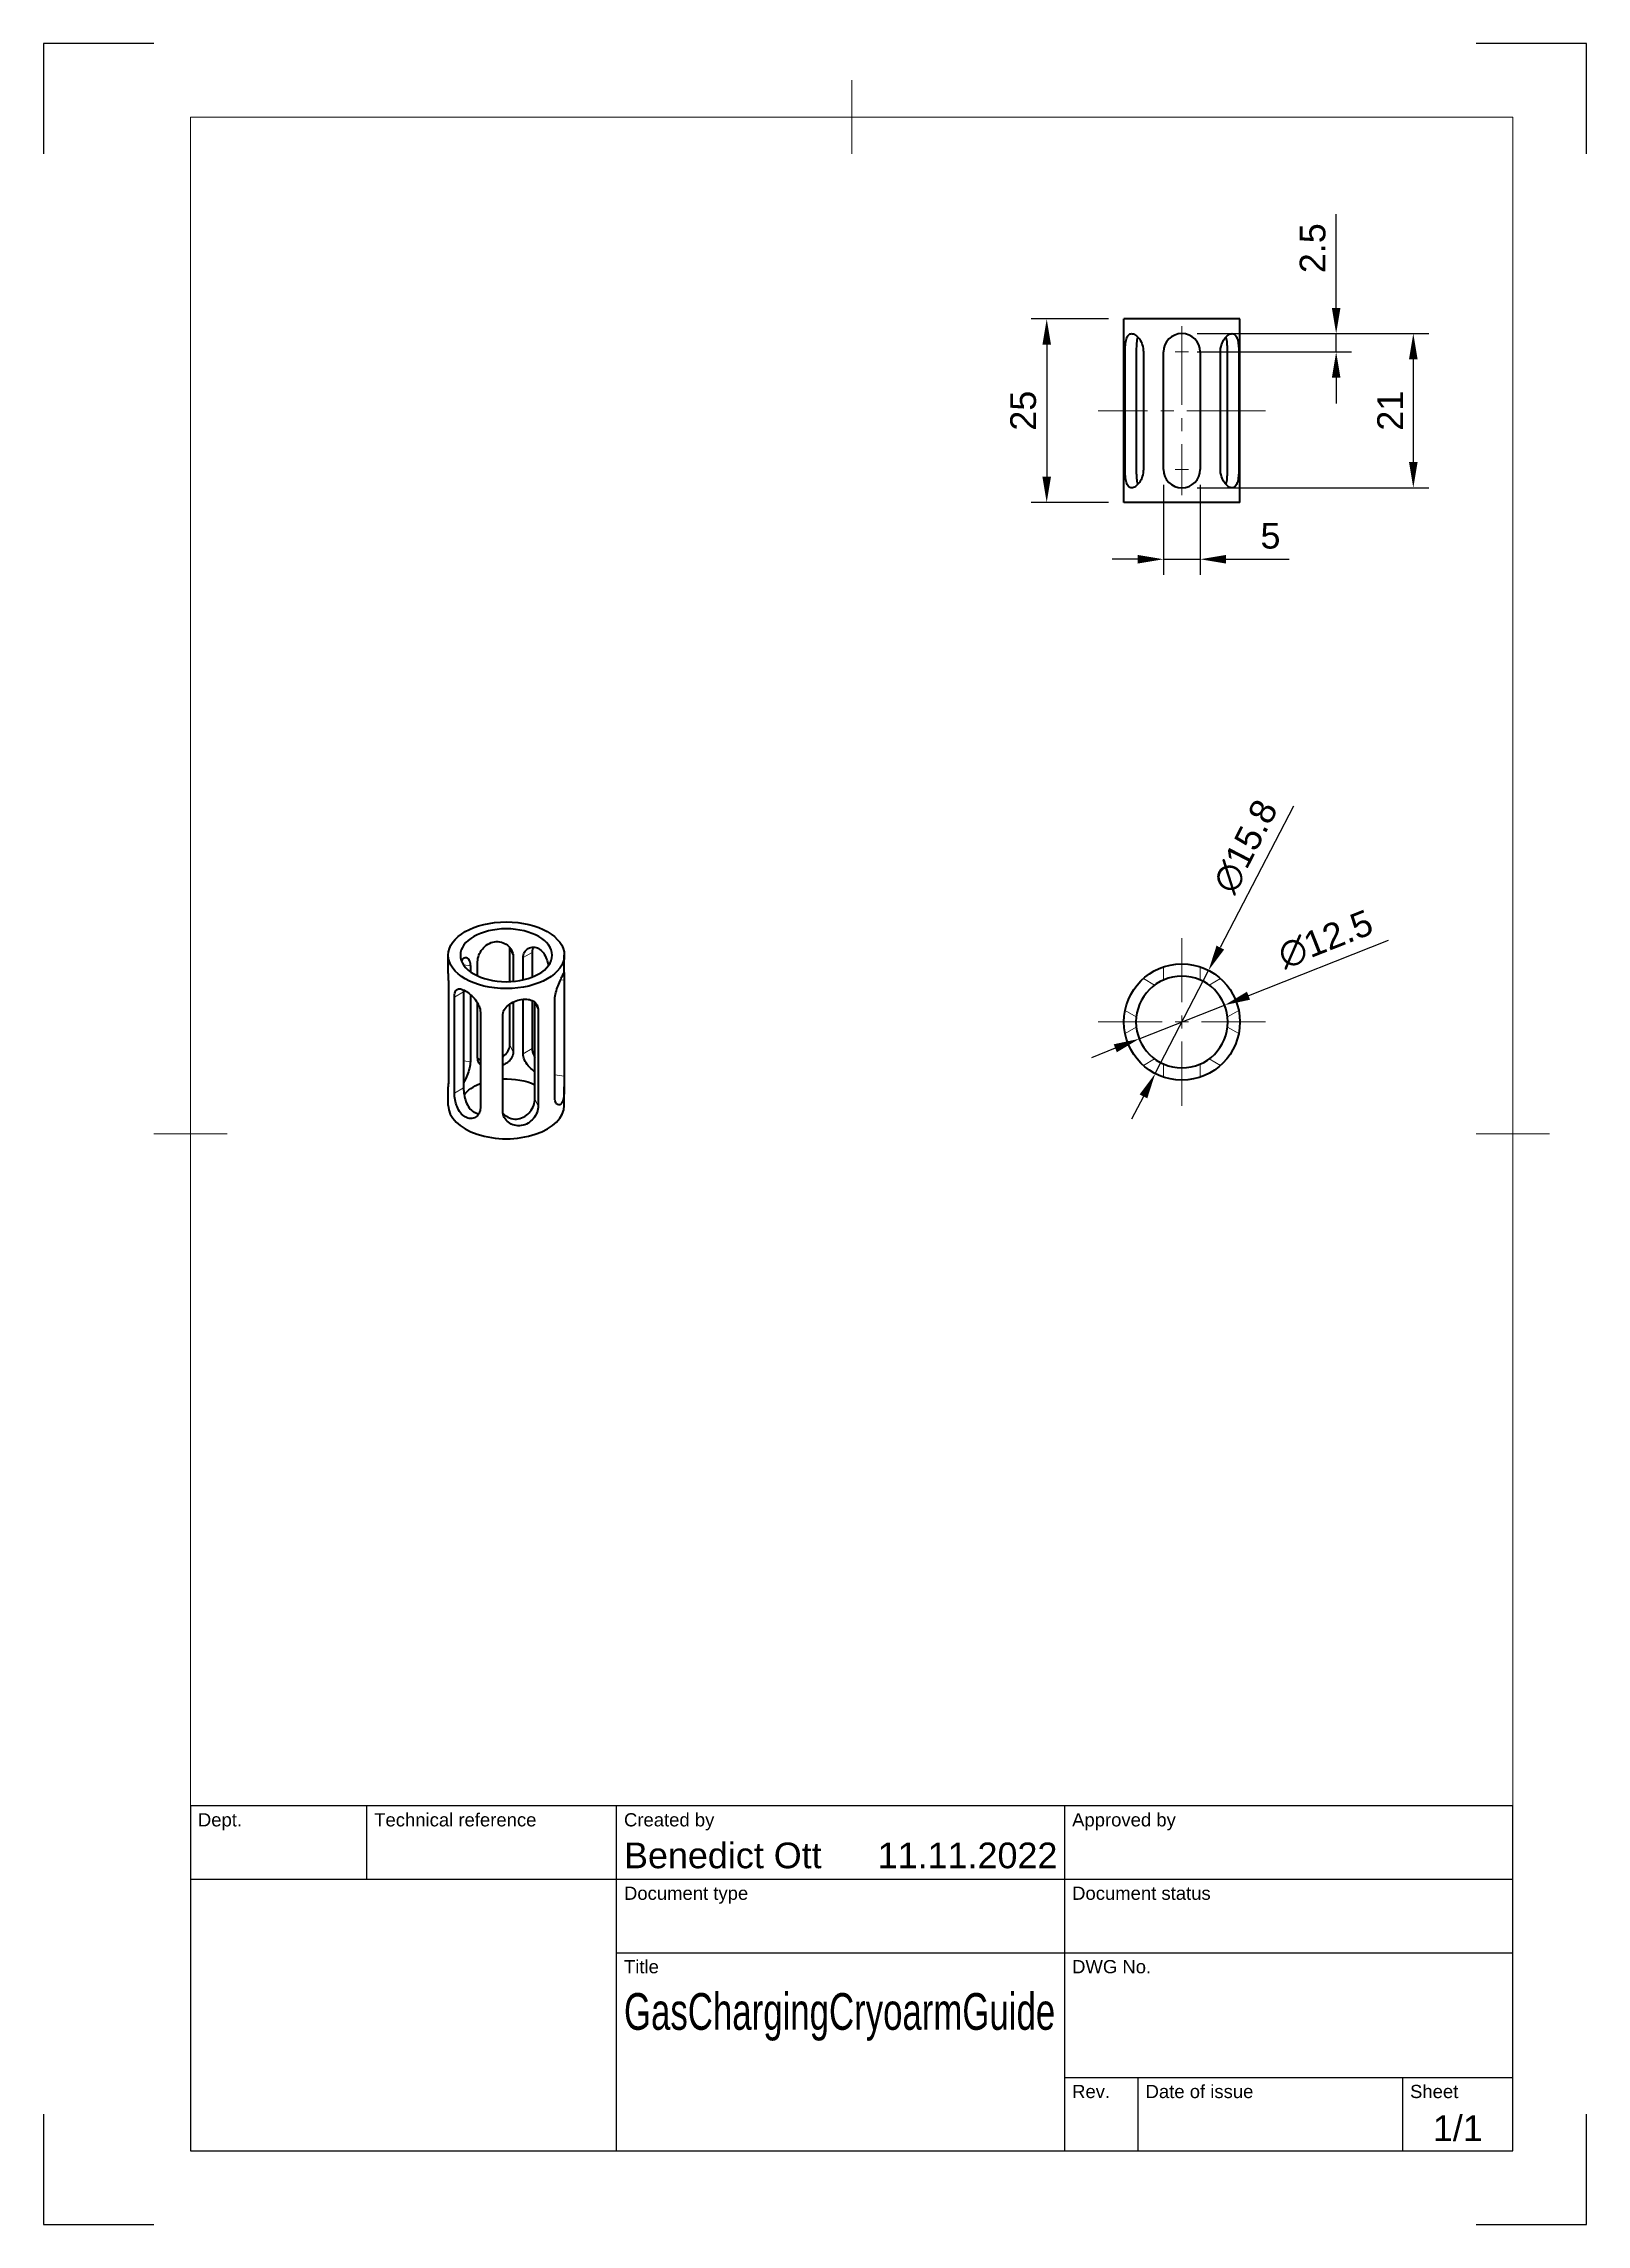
# Model space of a CAD drawing. Header units: millimetres. Extents: x 0 to 210, y 0 to 297.
import ezdxf
from ezdxf.enums import TextEntityAlignment as Align

# ---------------------------------------------------------------- set-up
doc = ezdxf.new("R2010")
doc.units = ezdxf.units.MM
doc.header["$LTSCALE"] = 0.75
doc.linetypes.add('CENTER2', pattern=[28.575, 19.05, -3.175, 3.175, -3.175])
doc.linetypes.add('HIDDEN2', pattern=[4.7625, 3.175, -1.5875])
for name, color, linetype, lineweight in [('BORDER', 7, 'Continuous', 18), ('FD_Dimensions', 7, 'Continuous', 18), ('Hidden', 7, 'HIDDEN2', 18), ('Smart Centers', 7, 'CENTER2', 18), ('TITLEBLOCK', 7, 'Continuous', 25), ('Visible', 7, 'Continuous', 35), ('Visible Narrow', 7, 'Continuous', 18)]:
    doc.layers.add(name, color=color, linetype=linetype, lineweight=lineweight)
doc.styles.add('FusionTitle', font='arial.ttf')
doc.styles.get("Standard").update_dxf_attribs({"font": 'arial.ttf'})
doc.dimstyles.new('Dim-ISO-25', dxfattribs={"dimtxt": 3.5, "dimasz": 3.5, "dimexe": 2.1, "dimexo": 2.1, "dimgap": 1.4, "dimtad": 1, "dimzin": 12, "dimdsep": 46, "dimtxsty": 'Standard', "dimcen": 0, "dimazin": 3, "dimtp": 0.1, "dimtm": 0.1, "dimtfac": 0.714286, "dimtmove": 0, "dimatfit": 3, "dimfxl": 1, "dimtzin": 12, "dimarcsym": 0})

# ---------------------------------------------------------------- blocks, each defined once
blk = doc.blocks.new('ISO_A4(P)_SHEET')
at = {"layer": 'BORDER'}
for p, q in [((110, 292), (110, 282)), ((200, 287), (20, 287)), ((20, 287), (20, 10)), ((200, 287), (200, 10)), ((15, 148.5), (25, 148.5)), ((205, 148.5), (195, 148.5)), ((20, 10), (200, 10))]:
    blk.add_line(p, q, dxfattribs=at)
at = {"layer": 'Defpoints'}
for p, q in [((15, 297), (0, 297)), ((0, 297), (0, 282)), ((210, 297), (195, 297)), ((210, 282), (210, 297)), ((0, 15), (0, 0)), ((210, 0), (210, 15)), ((0, 0), (15, 0)), ((195, 0), (210, 0))]:
    blk.add_line(p, q, dxfattribs=at)
blk = doc.blocks.new('ISO_TITLEBLOCK')
at = {"layer": 'TITLEBLOCK'}
for p, q in [((0, 47), (-180, 47)), ((-180, 47), (-180, 0)), ((-156, 37), (-156, 47)), ((-122, 0), (-122, 47)), ((-61, 0), (-61, 47)), ((0, 0), (0, 47)), ((-180, 37), (0, 37)), ((-122, 27), (0, 27)), ((-61, 10), (0, 10)), ((-51, 0), (-51, 10)), ((-15, 0), (-15, 10)), ((-180, 0), (0, 0))]:
    blk.add_line(p, q, dxfattribs=at)
at = {"layer": 'TITLEBLOCK', "style": 'FusionTitle'}
for s, p in [('Dept.', (-179, 46)), ('Technical reference', (-155, 46)), ('Created by', (-121, 46)), ('Approved by', (-60, 46)), ('Document type', (-121, 36)), ('Document status', (-60, 36)), ('Title', (-121, 26)), ('DWG No.', (-60, 26)), ('Rev.', (-60, 9)), ('Date of issue', (-50, 9)), ('Sheet', (-14, 9))]:
    blk.add_text(s, height=1.8, dxfattribs=at).set_placement(p, align=Align.TOP_LEFT)
for tag, height, p in [('DEPT', 3.5, (-179, 42)), ('TECHNICAL_REFERENCE', 3.5, (-155, 42)), ('CREATED_BY', 3.5, (-121, 42)), ('APPROVED_BY', 3.5, (-60, 42)), ('DOCUMENT_TYPE', 3.5, (-121, 32)), ('DOCUMENT_STATUS', 3.5, (-60, 32)), ('TITLE_1', 5, (-121, 21.5)), ('TITLE_2', 5, (-121, 14)), ('TITLE_3', 5, (-121, 6.5)), ('DATE_OF_ISSUE', 3.5, (-50, 5))]:
    blk.add_attdef(tag, text='', height=height, dxfattribs=at).set_placement(p, align=Align.TOP_LEFT)
for tag, p in [('CREATED_DATE', (-62, 42)), ('APPROVED_DATE', (-0.99, 42))]:
    blk.add_attdef(tag, text='', height=3.5, dxfattribs=at).set_placement(p, align=Align.TOP_RIGHT)
for tag, height, p in [('DRAWING_NUMBER', 5, (-30.5, 19.75)), ('REV', 3.5, (-56, 4.85)), ('SHEET', 3.5, (-7.5, 4.85))]:
    blk.add_attdef(tag, text='', height=height, dxfattribs=at).set_placement(p, align=Align.TOP_CENTER)
blk = doc.blocks.new('*U6')
at = {"layer": 'Smart Centers', "color": 0, "ltscale": 0.75, "transparency": 16777216}
blk.add_line((0, 11.5), (0, -11.5), dxfattribs=at)
blk = doc.blocks.new('*U7')
at = {"layer": 'Smart Centers', "color": 0, "ltscale": 0.75, "transparency": 16777216}
blk.add_line((11.4, 0), (-11.4, 0), dxfattribs=at)
blk = doc.blocks.new('*D17')
at = {"layer": 'Defpoints', "color": 0, "transparency": 16777216}
for p in [(154.942229, 257.506699), (154.942229, 236.506699), (186.442229, 236.506699)]:
    blk.add_point(p, dxfattribs=at)
at = {"layer": 'FD_Dimensions', "color": 0, "lineweight": -2, "transparency": 16777216}
for p, q in [((157.042229, 257.506699), (188.542229, 257.506699)), ((186.442229, 254.006699), (186.442229, 240.006699)), ((157.042229, 236.506699), (188.542229, 236.506699))]:
    blk.add_line(p, q, dxfattribs=at)
at = {"layer": 'FD_Dimensions', "color": 0, "transparency": 16777216}
for points in [[(185.858896, 254.006699), (187.025563, 254.006699), (186.442229, 257.506699)], [(185.858896, 240.006699), (187.025563, 240.006699), (186.442229, 236.506699)]]:
    blk.add_solid(points, dxfattribs=at)
at = {"layer": 'FD_Dimensions', "color": 0, "transparency": 16777216, "insert": (183.285067, 247.006699), "char_height": 3.5, "attachment_point": 5, "rotation": 90}
blk.add_mtext('21', dxfattribs=at)
blk = doc.blocks.new('*D18')
at = {"layer": 'Defpoints', "color": 0, "transparency": 16777216}
for p in [(147.042229, 259.506699), (136.542229, 234.506699), (147.042229, 234.506699)]:
    blk.add_point(p, dxfattribs=at)
at = {"layer": 'FD_Dimensions', "color": 0, "lineweight": -2, "transparency": 16777216}
for p, q in [((144.942229, 259.506699), (134.442229, 259.506699)), ((136.542229, 256.006699), (136.542229, 238.006699)), ((144.942229, 234.506699), (134.442229, 234.506699))]:
    blk.add_line(p, q, dxfattribs=at)
at = {"layer": 'FD_Dimensions', "color": 0, "transparency": 16777216}
for points in [[(135.958896, 256.006699), (137.125563, 256.006699), (136.542229, 259.506699)], [(135.958896, 238.006699), (137.125563, 238.006699), (136.542229, 234.506699)]]:
    blk.add_solid(points, dxfattribs=at)
at = {"layer": 'FD_Dimensions', "color": 0, "transparency": 16777216, "insert": (133.355224, 247.006699), "char_height": 3.5, "attachment_point": 5, "rotation": 90}
blk.add_mtext('25', dxfattribs=at)
blk = doc.blocks.new('*D19')
at = {"layer": 'Defpoints', "color": 0, "transparency": 16777216}
for p in [(152.442229, 239.006699), (157.442229, 239.006699), (157.442229, 226.774317)]:
    blk.add_point(p, dxfattribs=at)
at = {"layer": 'FD_Dimensions', "color": 0, "lineweight": -2, "transparency": 16777216}
for p, q in [((152.442229, 236.906699), (152.442229, 224.674317)), ((157.442229, 236.906699), (157.442229, 224.674317)), ((148.942229, 226.774317), (145.442229, 226.774317)), ((152.442229, 226.774317), (157.442229, 226.774317)), ((160.942229, 226.774317), (169.56283, 226.774317))]:
    blk.add_line(p, q, dxfattribs=at)
at = {"layer": 'FD_Dimensions', "color": 0, "transparency": 16777216}
for points in [[(148.942229, 227.357651), (148.942229, 226.190984), (152.442229, 226.774317)], [(160.942229, 227.357651), (160.942229, 226.190984), (157.442229, 226.774317)]]:
    blk.add_solid(points, dxfattribs=at)
at = {"layer": 'FD_Dimensions', "color": 0, "transparency": 16777216, "insert": (167.002529, 229.95416), "char_height": 3.5, "attachment_point": 5}
blk.add_mtext('5', dxfattribs=at)
blk = doc.blocks.new('*U11')
at = {"layer": 'Smart Centers', "color": 0, "linetype": 'Continuous', "ltscale": 0.75, "transparency": 16777216}
for p, q in [((-0.892969, 0), (0.892969, 0)), ((0, -0.892969), (0, 0.892969))]:
    blk.add_line(p, q, dxfattribs=at)
blk = doc.blocks.new('*U12')
at = {"layer": 'Smart Centers', "color": 0, "linetype": 'Continuous', "ltscale": 0.75, "transparency": 16777216}
for p, q in [((-0.892969, 0), (0.892969, 0)), ((0, -0.892969), (0, 0.892969))]:
    blk.add_line(p, q, dxfattribs=at)
blk = doc.blocks.new('*D20')
at = {"layer": 'Defpoints', "color": 0, "transparency": 16777216}
for p in [(154.942229, 257.506699), (175.942229, 257.506699), (154.942229, 255.006699)]:
    blk.add_point(p, dxfattribs=at)
at = {"layer": 'FD_Dimensions', "color": 0, "lineweight": -2, "transparency": 16777216}
for p, q in [((175.942229, 261.006699), (175.942229, 273.764748)), ((157.042229, 257.506699), (178.042229, 257.506699)), ((175.942229, 255.006699), (175.942229, 257.506699)), ((157.042229, 255.006699), (178.042229, 255.006699)), ((175.942229, 251.506699), (175.942229, 248.006699))]:
    blk.add_line(p, q, dxfattribs=at)
at = {"layer": 'FD_Dimensions', "color": 0, "transparency": 16777216}
for points in [[(175.358896, 261.006699), (176.525563, 261.006699), (175.942229, 257.506699)], [(175.358896, 251.506699), (176.525563, 251.506699), (175.942229, 255.006699)]]:
    blk.add_solid(points, dxfattribs=at)
at = {"layer": 'FD_Dimensions', "color": 0, "transparency": 16777216, "insert": (172.755224, 269.135724), "char_height": 3.5, "attachment_point": 5, "rotation": 90}
blk.add_mtext('2.5', dxfattribs=at)
blk = doc.blocks.new('*U14')
at = {"layer": 'Smart Centers', "color": 0, "ltscale": 0.75, "transparency": 16777216}
for p, q in [((0, 2.678906), (0, 11.4)), ((-11.4, 0), (-2.678906, 0)), ((2.678906, 0), (11.4, 0)), ((0, -11.4), (0, -2.678906))]:
    blk.add_line(p, q, dxfattribs=at)
at = {"layer": 'Smart Centers', "color": 0, "linetype": 'Continuous', "ltscale": 0.75, "transparency": 16777216}
for p, q in [((-0.892969, 0), (0.892969, 0)), ((0, -0.892969), (0, 0.892969))]:
    blk.add_line(p, q, dxfattribs=at)
blk = doc.blocks.new('*D21')
at = {"layer": 'Defpoints', "color": 0, "transparency": 16777216}
for p in [(160.755646, 166.048825), (149.128813, 161.45897)]:
    blk.add_point(p, dxfattribs=at)
at = {"layer": 'FD_Dimensions', "color": 0, "lineweight": -2, "transparency": 16777216}
for p, q in [((183.012736, 174.835122), (164.011159, 167.333984)), ((149.128813, 161.45897), (160.755646, 166.048825)), ((145.8733, 160.173811), (142.617787, 158.888652))]:
    blk.add_line(p, q, dxfattribs=at)
at = {"layer": 'FD_Dimensions', "color": 0, "transparency": 16777216}
for points in [[(163.796966, 167.876569), (164.225352, 166.791398), (160.755646, 166.048825)], [(145.659107, 160.716397), (146.087493, 159.631226), (149.128813, 161.45897)]]:
    blk.add_solid(points, dxfattribs=at)
at = {"layer": 'FD_Dimensions', "color": 0, "transparency": 16777216, "insert": (174.492983, 175.003414), "char_height": 3.5, "attachment_point": 5, "rotation": 21.54229284}
blk.add_mtext('∅12.5', dxfattribs=at)
blk = doc.blocks.new('*D22')
at = {"layer": 'Defpoints', "color": 0, "transparency": 16777216}
for p in [(158.568341, 170.772538), (151.316117, 156.735257)]:
    blk.add_point(p, dxfattribs=at)
at = {"layer": 'FD_Dimensions', "color": 0, "lineweight": -2, "transparency": 16777216}
for p, q in [((170.122791, 193.137134), (160.174847, 173.882062)), ((151.316117, 156.735257), (158.568341, 170.772538)), ((149.709612, 153.625733), (148.103107, 150.516209))]:
    blk.add_line(p, q, dxfattribs=at)
at = {"layer": 'FD_Dimensions', "color": 0, "transparency": 16777216}
for points in [[(159.656593, 174.149813), (160.693101, 173.614311), (158.568341, 170.772538)], [(149.191358, 153.893484), (150.227866, 153.357982), (151.316117, 156.735257)]]:
    blk.add_solid(points, dxfattribs=at)
at = {"layer": 'FD_Dimensions', "color": 0, "transparency": 16777216, "insert": (163.599713, 187.667776), "char_height": 3.5, "attachment_point": 5, "rotation": 62.67726674}
blk.add_mtext('∅15.8', dxfattribs=at)

msp = doc.modelspace()

# ---------------------------------------------------------------- linework, layer by layer
at = {"layer": 'Hidden', "extrusion": (-1e-16, -1, 2.967e-13)}
for p, q in [((149.702, 169.666), (151.231, 168.783)), ((152.442, 169.482), (152.442, 171.248)), ((157.442, 169.482), (157.442, 171.248)), ((160.182, 169.666), (158.653, 168.783)), ((147.202, 165.336), (148.731, 164.453)), ((162.682, 165.336), (161.153, 164.453)), ((147.202, 162.172), (148.731, 163.055)), ((162.682, 162.172), (161.153, 163.055)), ((149.702, 157.842), (151.231, 158.725)), ((152.442, 156.26), (152.442, 158.026)), ((157.442, 156.26), (157.442, 158.026)), ((160.182, 157.842), (158.653, 158.725))]:
    msp.add_line(p, q, dxfattribs=at)
at = {"layer": 'Visible'}
for p, q in [((162.842, 259.507), (147.042, 259.507)), ((147.042, 234.507), (147.042, 259.507)), ((162.842, 234.507), (162.842, 259.507)), ((147.202, 239.007), (147.202, 255.007)), ((148.731, 255.007), (148.731, 239.007)), ((149.702, 255.007), (149.702, 239.007)), ((152.442, 239.007), (152.442, 255.007)), ((157.442, 255.007), (157.442, 239.007)), ((160.182, 239.007), (160.182, 255.007)), ((161.153, 239.007), (161.153, 255.007)), ((162.682, 255.007), (162.682, 239.007)), ((162.842, 234.507), (147.042, 234.507))]:
    msp.add_line(p, q, dxfattribs=at)
at = {"layer": 'Visible', "extrusion": (-0.707107, -0.407196, 0.578093)}
for p, q in [((55.077, 170.34), (55.077, 172.843)), ((63.453, 169.254), (63.453, 173.705)), ((63.91, 172.723), (63.91, 169.284)), ((65.26, 169.493), (65.26, 172.515)), ((66.509, 173.234), (66.509, 169.874)), ((70.877, 170.34), (70.877, 172.843)), ((58.091, 171.409), (58.091, 170.599)), ((59.08, 170.029), (59.08, 171.978)), ((70.863, 169.438), (70.863, 156.357)), ((55.092, 168.89), (55.092, 155.81)), ((55.911, 154.05), (55.911, 167.131)), ((57.159, 167.85), (57.159, 154.769)), ((58.091, 167.485), (58.091, 158.328)), ((63.91, 166.47), (63.91, 159.642)), ((65.26, 159.434), (65.26, 166.843)), ((66.509, 166.677), (66.509, 160.153)), ((66.875, 153.27), (66.875, 166.35)), ((69.569, 153.576), (69.569, 166.657)), ((59.08, 158.897), (59.08, 166.312)), ((59.446, 165.095), (59.446, 152.014)), ((62.502, 151.542), (62.502, 164.623)), ((63.453, 160.624), (63.453, 166.206)), ((67.332, 165.368), (67.332, 152.288)), ((55.077, 152.404), (55.077, 154.907)), ((70.877, 152.404), (70.877, 154.907))]:
    msp.add_line(p, q, dxfattribs=at)
at = {"layer": 'Visible'}
msp.add_circle((154.942, 163.754), 7.9, dxfattribs=at)
at = {"layer": 'Visible', "extrusion": (0, 0, -1)}
msp.add_circle((-154.942, 163.754), 6.25, dxfattribs=at)
at = {"layer": 'Visible'}
for centre, start, end in [((154.942, 255.007), 90, 180), ((154.942, 255.007), 0, 90), ((154.942, 239.007), 180, 270), ((154.942, 239.007), 270, 0)]:
    msp.add_arc(centre, 2.5, start, end, dxfattribs=at)
at = {"layer": 'Visible', "extrusion": (-1e-16, 2e-16, -1)}
msp.add_arc((-60.018, 159.891), 1.439, 293.40888, 310.52044, dxfattribs=at)
at = {"layer": 'Visible'}
msp.add_ellipse((62.977, 172.843), major_axis=(-7.9, 0), ratio=0.5758617, dxfattribs=at)
at = {"layer": 'Visible', "extrusion": (1e-16, 4e-16, -1)}
for centre, major_axis, start_param, end_param in [((62.977, 172.843), (6.25, 0), -1.5707963, 4.712389), ((62.977, 152.404), (6.25, 0), 3.5511678, 4.1119481), ((62.977, 152.404), (-6.25, 0), 1.4946868, 2.2441126)]:
    msp.add_ellipse(centre, major_axis=major_axis, ratio=0.5758617, start_param=start_param, end_param=end_param, dxfattribs=at)
at = {"layer": 'Visible'}
msp.add_ellipse((62.977, 152.404), major_axis=(-7.9, 0), ratio=0.5758617, start_param=0, end_param=3.1415927, dxfattribs=at)
for points, knots in [([(147.202, 255.007), (147.202, 255.323), (147.215, 255.659), (147.275, 256.274), (147.324, 256.554), (147.457, 256.995), (147.55, 257.187), (147.793, 257.443), (147.943, 257.507), (148.101, 257.507)], [0, 0, 0, 0, 0.09489802, 0.09489802, 0.18979605, 0.18979605, 0.28465871, 0.28465871, 0.37952138, 0.37952138, 0.37952138, 0.37952138]), ([(148.101, 257.507), (148.259, 257.507), (148.445, 257.443), (148.818, 257.187), (149.004, 256.995), (149.312, 256.554), (149.456, 256.274), (149.651, 255.659), (149.702, 255.323), (149.702, 255.007)], [0.37952138, 0.37952138, 0.37952138, 0.37952138, 0.47438404, 0.47438404, 0.56924671, 0.56924671, 0.66414473, 0.66414473, 0.75904275, 0.75904275, 0.75904275, 0.75904275]), ([(148.949, 257.035), (148.917, 256.955), (148.889, 256.867), (148.813, 256.554), (148.778, 256.276), (148.738, 255.661), (148.731, 255.325), (148.731, 255.007)], [-0.2309549, -0.2309549, -0.2309549, -0.2309549, -0.19077883, -0.19077883, -0.09538942, -0.09538942, 0, 0, 0, 0]), ([(160.182, 255.007), (160.182, 255.323), (160.233, 255.659), (160.429, 256.274), (160.572, 256.554), (160.881, 256.995), (161.067, 257.187), (161.44, 257.443), (161.626, 257.507), (161.784, 257.507)], [0, 0, 0, 0, 0.09489802, 0.09489802, 0.18979605, 0.18979605, 0.28465871, 0.28465871, 0.37952138, 0.37952138, 0.37952138, 0.37952138]), ([(161.153, 255.007), (161.153, 255.325), (161.146, 255.661), (161.106, 256.276), (161.072, 256.554), (160.995, 256.867), (160.968, 256.955), (160.935, 257.035)], [-0.76272934, -0.76272934, -0.76272934, -0.76272934, -0.66733992, -0.66733992, -0.5719505, -0.5719505, -0.53177444, -0.53177444, -0.53177444, -0.53177444]), ([(161.784, 257.507), (161.942, 257.507), (162.092, 257.443), (162.334, 257.187), (162.428, 256.995), (162.561, 256.554), (162.609, 256.274), (162.67, 255.659), (162.682, 255.323), (162.682, 255.007)], [0.37952138, 0.37952138, 0.37952138, 0.37952138, 0.47438404, 0.47438404, 0.56924671, 0.56924671, 0.66414473, 0.66414473, 0.75904275, 0.75904275, 0.75904275, 0.75904275]), ([(148.101, 236.507), (147.943, 236.507), (147.793, 236.57), (147.55, 236.826), (147.457, 237.018), (147.324, 237.46), (147.275, 237.739), (147.215, 238.355), (147.202, 238.69), (147.202, 239.007)], [-0.37952138, -0.37952138, -0.37952138, -0.37952138, -0.28465871, -0.28465871, -0.18979605, -0.18979605, -0.09489802, -0.09489802, 0, 0, 0, 0]), ([(149.702, 239.007), (149.702, 238.69), (149.651, 238.355), (149.456, 237.739), (149.312, 237.46), (149.004, 237.018), (148.818, 236.826), (148.445, 236.57), (148.259, 236.507), (148.101, 236.507)], [-0.75904275, -0.75904275, -0.75904275, -0.75904275, -0.66414473, -0.66414473, -0.56924671, -0.56924671, -0.47438404, -0.47438404, -0.37952138, -0.37952138, -0.37952138, -0.37952138]), ([(148.731, 239.007), (148.731, 238.689), (148.738, 238.352), (148.778, 237.738), (148.813, 237.459), (148.889, 237.146), (148.917, 237.059), (148.949, 236.978)], [0, 0, 0, 0, 0.09538942, 0.09538942, 0.19077883, 0.19077883, 0.2309549, 0.2309549, 0.2309549, 0.2309549]), ([(161.784, 236.507), (161.626, 236.507), (161.44, 236.57), (161.067, 236.826), (160.881, 237.018), (160.572, 237.46), (160.429, 237.739), (160.233, 238.355), (160.182, 238.69), (160.182, 239.007)], [-0.37952138, -0.37952138, -0.37952138, -0.37952138, -0.28465871, -0.28465871, -0.18979605, -0.18979605, -0.09489802, -0.09489802, 0, 0, 0, 0]), ([(160.935, 236.978), (160.968, 237.059), (160.995, 237.146), (161.072, 237.459), (161.106, 237.738), (161.146, 238.352), (161.153, 238.689), (161.153, 239.007)], [0.53177444, 0.53177444, 0.53177444, 0.53177444, 0.5719505, 0.5719505, 0.66733992, 0.66733992, 0.76272934, 0.76272934, 0.76272934, 0.76272934]), ([(162.682, 239.007), (162.682, 238.69), (162.67, 238.355), (162.609, 237.739), (162.561, 237.46), (162.428, 237.018), (162.334, 236.826), (162.092, 236.57), (161.942, 236.507), (161.784, 236.507)], [-0.75904275, -0.75904275, -0.75904275, -0.75904275, -0.66414473, -0.66414473, -0.56924671, -0.56924671, -0.47438404, -0.47438404, -0.37952138, -0.37952138, -0.37952138, -0.37952138]), ([(56.892, 172.022), (56.907, 172.064), (56.923, 172.103), (57.023, 172.316), (57.135, 172.447), (57.387, 172.565), (57.525, 172.553), (57.764, 172.419), (57.882, 172.287), (58.046, 171.912), (58.091, 171.668), (58.091, 171.409)], [-0.40099158, -0.40099158, -0.40099158, -0.40099158, -0.38136467, -0.38136467, -0.28607175, -0.28607175, -0.19077883, -0.19077883, -0.09538942, -0.09538942, 0, 0, 0, 0]), ([(59.08, 171.978), (59.08, 172.238), (59.135, 172.539), (59.356, 173.136), (59.522, 173.432), (59.914, 173.929), (60.166, 174.165), (60.735, 174.52), (61.053, 174.637), (61.667, 174.732), (61.998, 174.715), (62.617, 174.544), (62.904, 174.39), (63.363, 174.024), (63.566, 173.786), (63.84, 173.265), (63.91, 172.983), (63.91, 172.723)], [-0.76272934, -0.76272934, -0.76272934, -0.76272934, -0.66733992, -0.66733992, -0.5719505, -0.5719505, -0.47665759, -0.47665759, -0.38136467, -0.38136467, -0.28607175, -0.28607175, -0.19077883, -0.19077883, -0.09538942, -0.09538942, 0, 0, 0, 0]), ([(65.26, 172.515), (65.26, 172.775), (65.326, 173.035), (65.579, 173.475), (65.765, 173.654), (66.168, 173.887), (66.413, 173.958), (66.916, 173.956), (67.172, 173.882), (67.621, 173.624), (67.841, 173.423), (68.208, 172.924), (68.357, 172.626), (68.572, 172.045), (68.656, 171.723), (68.71, 171.41)], [0, 0, 0, 0, 0.09538942, 0.09538942, 0.19077883, 0.19077883, 0.28607175, 0.28607175, 0.38136467, 0.38136467, 0.47665759, 0.47665759, 0.5719505, 0.5719505, 0.6640027, 0.6640027, 0.6640027, 0.6640027]), ([(69.569, 166.657), (69.569, 166.915), (69.607, 167.222), (69.749, 167.855), (69.851, 168.183), (70.063, 168.774), (70.187, 169.079), (70.419, 169.619), (70.526, 169.855), (70.608, 170.031)], [0, 0, 0, 0, 0.09489802, 0.09489802, 0.18979605, 0.18979605, 0.28465871, 0.28465871, 0.37952138, 0.37952138, 0.37952138, 0.37952138]), ([(70.608, 170.031), (70.69, 170.206), (70.757, 170.344), (70.843, 170.489), (70.864, 170.495), (70.88, 170.395), (70.877, 170.281), (70.868, 169.932), (70.863, 169.696), (70.863, 169.438)], [0.37952138, 0.37952138, 0.37952138, 0.37952138, 0.47438404, 0.47438404, 0.56924671, 0.56924671, 0.66414473, 0.66414473, 0.75904275, 0.75904275, 0.75904275, 0.75904275]), ([(55.911, 167.131), (55.911, 167.389), (55.94, 167.629), (56.066, 167.996), (56.163, 168.124), (56.403, 168.264), (56.563, 168.285), (56.945, 168.213), (57.168, 168.12), (57.391, 167.991)], [0, 0, 0, 0, 0.09489802, 0.09489802, 0.18979605, 0.18979605, 0.28465871, 0.28465871, 0.37952138, 0.37952138, 0.37952138, 0.37952138]), ([(62.502, 164.623), (62.502, 164.882), (62.569, 165.153), (62.837, 165.651), (63.036, 165.878), (63.489, 166.248), (63.773, 166.417), (64.387, 166.676), (64.717, 166.767), (65.022, 166.814)], [0, 0, 0, 0, 0.09489802, 0.09489802, 0.18979605, 0.18979605, 0.28465871, 0.28465871, 0.37952138, 0.37952138, 0.37952138, 0.37952138]), ([(65.022, 166.814), (65.327, 166.861), (65.646, 166.87), (66.221, 166.795), (66.478, 166.709), (66.878, 166.471), (67.049, 166.301), (67.276, 165.88), (67.332, 165.627), (67.332, 165.368)], [0.37952138, 0.37952138, 0.37952138, 0.37952138, 0.47438404, 0.47438404, 0.56924671, 0.56924671, 0.66414473, 0.66414473, 0.75904275, 0.75904275, 0.75904275, 0.75904275]), ([(58.091, 158.328), (58.091, 158.068), (58.046, 157.761), (57.882, 157.132), (57.764, 156.808), (57.525, 156.223), (57.387, 155.921), (57.226, 155.577), (57.192, 155.505), (57.159, 155.436)], [0, 0, 0, 0, 0.09538942, 0.09538942, 0.19077883, 0.19077883, 0.28607175, 0.28607175, 0.3126196, 0.3126196, 0.3126196, 0.3126196]), ([(59.447, 157.915), (59.368, 157.994), (59.3, 158.084), (59.135, 158.388), (59.08, 158.637), (59.08, 158.897)], [0.62026329, 0.62026329, 0.62026329, 0.62026329, 0.66733992, 0.66733992, 0.76272934, 0.76272934, 0.76272934, 0.76272934]), ([(66.875, 156.935), (66.805, 156.988), (66.734, 157.044), (66.413, 157.313), (66.168, 157.556), (65.765, 158.042), (65.579, 158.319), (65.326, 158.885), (65.26, 159.174), (65.26, 159.434)], [-0.3126196, -0.3126196, -0.3126196, -0.3126196, -0.28607175, -0.28607175, -0.19077883, -0.19077883, -0.09538942, -0.09538942, 0, 0, 0, 0]), ([(66.509, 160.153), (66.509, 159.894), (66.569, 159.603), (66.74, 159.187), (66.804, 159.06), (66.875, 158.936)], [0, 0, 0, 0, 0.09489802, 0.09489802, 0.13714593, 0.13714593, 0.13714593, 0.13714593]), ([(57.159, 154.769), (57.159, 154.509), (57.184, 154.196), (57.293, 153.548), (57.379, 153.213), (57.598, 152.621), (57.747, 152.323), (58.114, 151.824), (58.333, 151.624), (58.777, 151.368), (59.027, 151.295), (59.272, 151.291)], [0, 0, 0, 0, 0.09538942, 0.09538942, 0.19077883, 0.19077883, 0.28607175, 0.28607175, 0.38136467, 0.38136467, 0.47430589, 0.47430589, 0.47430589, 0.47430589]), ([(57.391, 150.823), (57.168, 150.951), (56.945, 151.149), (56.563, 151.639), (56.403, 151.932), (56.163, 152.514), (56.066, 152.843), (55.94, 153.482), (55.911, 153.791), (55.911, 154.05)], [-0.37952138, -0.37952138, -0.37952138, -0.37952138, -0.28465871, -0.28465871, -0.18979605, -0.18979605, -0.09489802, -0.09489802, 0, 0, 0, 0]), ([(59.446, 152.014), (59.446, 151.755), (59.385, 151.498), (59.149, 151.067), (58.975, 150.894), (58.591, 150.672), (58.355, 150.607), (57.867, 150.618), (57.615, 150.694), (57.391, 150.823)], [-0.75904275, -0.75904275, -0.75904275, -0.75904275, -0.66414473, -0.66414473, -0.56924671, -0.56924671, -0.47438404, -0.47438404, -0.37952138, -0.37952138, -0.37952138, -0.37952138]), ([(62.516, 151.335), (62.609, 151.227), (62.712, 151.127), (63.051, 150.857), (63.337, 150.704), (63.956, 150.533), (64.288, 150.516), (64.902, 150.61), (65.22, 150.728), (65.789, 151.082), (66.041, 151.318), (66.432, 151.816), (66.599, 152.112), (66.82, 152.709), (66.875, 153.01), (66.875, 153.27)], [0.14542261, 0.14542261, 0.14542261, 0.14542261, 0.19077883, 0.19077883, 0.28607175, 0.28607175, 0.38136467, 0.38136467, 0.47665759, 0.47665759, 0.5719505, 0.5719505, 0.66733992, 0.66733992, 0.76272934, 0.76272934, 0.76272934, 0.76272934])]:
    msp.add_open_spline(points, degree=3, knots=knots, dxfattribs=at)
at = {"layer": 'Visible', "extrusion": (-6.58917e-10, -3.55597e-11, -1)}
msp.add_open_spline([(63.453, 173.705), (63.453, 173.773), (63.448, 173.843), (63.439, 173.912)], degree=3, dxfattribs=at)
at = {"layer": 'Visible'}
for points in [[(66.683, 173.957), (66.568, 173.743), (66.509, 173.489), (66.509, 173.234)], [(57.168, 168.108), (57.162, 168.025), (57.159, 167.939), (57.159, 167.85)]]:
    msp.add_open_spline(points, degree=3, dxfattribs=at)
at = {"layer": 'Visible', "extrusion": (7.17532e-10, 7.0337e-12, -1)}
msp.add_open_spline([(55.077, 170.34), (55.077, 170.158), (55.08, 169.972), (55.087, 169.462), (55.092, 169.149), (55.092, 168.89)], degree=3, knots=[0.61178755, 0.61178755, 0.61178755, 0.61178755, 0.66414473, 0.66414473, 0.75904275, 0.75904275, 0.75904275, 0.75904275], dxfattribs=at)
at = {"layer": 'Visible', "extrusion": (-1.6738e-12, -5.595e-13, -1)}
msp.add_open_spline([(57.391, 167.991), (57.615, 167.862), (57.867, 167.682), (58.355, 167.253), (58.591, 167.004), (58.975, 166.505), (59.149, 166.22), (59.385, 165.645), (59.446, 165.353), (59.446, 165.095)], degree=3, knots=[0.37952138, 0.37952138, 0.37952138, 0.37952138, 0.47438404, 0.47438404, 0.56924671, 0.56924671, 0.66414473, 0.66414473, 0.75904275, 0.75904275, 0.75904275, 0.75904275], dxfattribs=at)
at = {"layer": 'Visible', "extrusion": (-1.32755e-09, -1.80144e-11, -1)}
msp.add_open_spline([(66.875, 166.35), (66.875, 166.384), (66.874, 166.417), (66.872, 166.451)], degree=3, dxfattribs=at)
at = {"layer": 'Visible', "extrusion": (6.4266e-12, -3.8609e-12, -1)}
msp.add_open_spline([(62.502, 159.042), (62.569, 159.088), (62.632, 159.136), (62.918, 159.37), (63.118, 159.597), (63.385, 160.094), (63.453, 160.366), (63.453, 160.624)], degree=3, knots=[-0.21477986, -0.21477986, -0.21477986, -0.21477986, -0.18979605, -0.18979605, -0.09489802, -0.09489802, 0, 0, 0, 0], dxfattribs=at)
at = {"layer": 'Visible', "extrusion": (-1.7256e-12, 2.3823e-12, -1)}
msp.add_open_spline([(63.91, 159.642), (63.91, 159.382), (63.84, 159.114), (63.566, 158.63), (63.363, 158.413), (62.953, 158.097), (62.737, 157.968), (62.502, 157.859)], degree=3, knots=[0, 0, 0, 0, 0.09538942, 0.09538942, 0.19077883, 0.19077883, 0.26578905, 0.26578905, 0.26578905, 0.26578905], dxfattribs=at)
at = {"layer": 'Visible', "extrusion": (8.92685e-10, -1.40673e-11, -1)}
msp.add_open_spline([(55.092, 155.81), (55.092, 155.551), (55.087, 155.315), (55.08, 155.044), (55.077, 154.967), (55.077, 154.908)], degree=3, knots=[-0.75904275, -0.75904275, -0.75904275, -0.75904275, -0.66414473, -0.66414473, -0.61178755, -0.61178755, -0.61178755, -0.61178755], dxfattribs=at)
at = {"layer": 'Visible', "extrusion": (-1.11165e-11, 8.107e-13, -1)}
msp.add_open_spline([(70.863, 156.357), (70.863, 156.098), (70.868, 155.785), (70.877, 155.128), (70.88, 154.785), (70.864, 154.163), (70.843, 153.843), (70.757, 153.28), (70.69, 153.038), (70.608, 152.862)], degree=3, knots=[-0.75904275, -0.75904275, -0.75904275, -0.75904275, -0.66414473, -0.66414473, -0.56924671, -0.56924671, -0.47438404, -0.47438404, -0.37952138, -0.37952138, -0.37952138, -0.37952138], dxfattribs=at)
at = {"layer": 'Visible', "extrusion": (-1.329e-12, -8.064e-13, -1)}
msp.add_open_spline([(65.022, 149.645), (64.717, 149.598), (64.387, 149.612), (63.773, 149.771), (63.489, 149.916), (63.036, 150.268), (62.837, 150.498), (62.569, 151.006), (62.502, 151.284), (62.502, 151.542)], degree=3, knots=[-0.37952138, -0.37952138, -0.37952138, -0.37952138, -0.28465871, -0.28465871, -0.18979605, -0.18979605, -0.09489802, -0.09489802, 0, 0, 0, 0], dxfattribs=at)
at = {"layer": 'Visible', "extrusion": (1.6121e-12, -7.208e-13, -1)}
msp.add_open_spline([(67.332, 152.288), (67.332, 152.029), (67.276, 151.733), (67.049, 151.148), (66.878, 150.86), (66.478, 150.377), (66.221, 150.149), (65.646, 149.806), (65.327, 149.692), (65.022, 149.645)], degree=3, knots=[-0.75904275, -0.75904275, -0.75904275, -0.75904275, -0.66414473, -0.66414473, -0.56924671, -0.56924671, -0.47438404, -0.47438404, -0.37952138, -0.37952138, -0.37952138, -0.37952138], dxfattribs=at)
at = {"layer": 'Visible', "extrusion": (1.0461e-12, -1.0253e-12, -1)}
msp.add_open_spline([(70.608, 152.862), (70.526, 152.686), (70.419, 152.555), (70.187, 152.433), (70.063, 152.442), (69.851, 152.573), (69.749, 152.702), (69.607, 153.075), (69.569, 153.317), (69.569, 153.576)], degree=3, knots=[-0.37952138, -0.37952138, -0.37952138, -0.37952138, -0.28465871, -0.28465871, -0.18979605, -0.18979605, -0.09489802, -0.09489802, 0, 0, 0, 0], dxfattribs=at)
at = {"layer": 'Visible Narrow', "extrusion": (-0.707107, -0.407196, 0.578093)}
for p, q in [((63.453, 173.705), (63.91, 172.723)), ((65.26, 172.515), (66.509, 173.234)), ((57.141, 171.555), (58.091, 171.409)), ((70.863, 169.438), (70.375, 169.513)), ((55.911, 167.131), (57.159, 167.85)), ((67.332, 165.368), (66.875, 166.35)), ((63.453, 160.624), (63.91, 159.642)), ((57.159, 158.472), (58.091, 158.328)), ((65.26, 159.434), (66.509, 160.153)), ((55.911, 154.05), (57.159, 154.769)), ((70.863, 156.357), (69.569, 156.557)), ((67.332, 152.288), (66.875, 153.27))]:
    msp.add_line(p, q, dxfattribs=at)

# ---------------------------------------------------------------- block references
at = {"layer": 'BORDER'}
msp.add_blockref('ISO_A4(P)_SHEET', (0, 0), dxfattribs=at)
at = {"layer": 'Smart Centers', "ltscale": 0.75}
for name, p in [('*U6', (154.942, 247.007)), ('*U11', (154.942, 255.007)), ('*U7', (154.942, 247.007)), ('*U12', (154.942, 239.007)), ('*U14', (154.942, 163.754))]:
    msp.add_blockref(name, p, dxfattribs=at)
at = {"layer": 'TITLEBLOCK'}
ref = msp.add_blockref('ISO_TITLEBLOCK', (200, 10), dxfattribs=at)
ref.add_attrib('CREATED_DATE', '11.11.2022', dxfattribs={"height": 3.5, "style": 'FusionTitle'}).set_placement((138, 52), align=Align.TOP_RIGHT)
ref.add_attrib('SHEET', '1/1', dxfattribs={"height": 3.5, "style": 'FusionTitle'}).set_placement((192.5, 14.85), align=Align.TOP_CENTER)
ref.add_attrib('TITLE_1', 'GasChargingCryoarmGuide', dxfattribs={"height": 5, "style": 'FusionTitle', "width": 0.678106}).set_placement((79, 31.5), align=Align.TOP_LEFT)
ref.add_attrib('CREATED_BY', 'Benedict Ott', dxfattribs={"height": 3.5, "style": 'FusionTitle'}).set_placement((79, 52), align=Align.TOP_LEFT)

# ---------------------------------------------------------------- dimensions: what is measured, and where the dimension line sits
at = {"layer": 'FD_Dimensions'}
for base, p1, p2, angle, picture, middle in [((175.942, 257.507), (154.942, 255.007), (154.942, 257.507), 90, '*D20', (172.755, 269.136)), ((157.442, 226.774), (152.442, 239.007), (157.442, 239.007), 180, '*D19', (167.003, 229.954))]:
    dim = msp.add_linear_dim(base=base, p1=p1, p2=p2, angle=angle, dimstyle='Dim-ISO-25', override={"dimlfac": 1, "dimclrd": 0, "dimclre": 0}, dxfattribs=at)
    dim.commit()
    dim.dimension.update_dxf_attribs({"geometry": picture, "text_midpoint": middle})
for p1, p2, distance, picture, middle in [((147.042, 259.507), (147.042, 234.507), -10.5, '*D18', (133.355, 247.007)), ((154.942, 257.507), (154.942, 236.507), 31.5, '*D17', (183.285, 247.007))]:
    dim = msp.add_aligned_dim(p1=p1, p2=p2, distance=distance, dimstyle='Dim-ISO-25', override={"dimlfac": 1, "dimclrd": 0, "dimclre": 0}, dxfattribs=at)
    dim.commit()
    dim.dimension.update_dxf_attribs({"geometry": picture, "text_midpoint": middle})
for p1, p2, picture, middle in [((151.316, 156.735), (158.568, 170.773), '*D22', (166.518, 186.16)), ((149.129, 161.459), (160.756, 166.049), '*D21', (175.699, 171.948))]:
    dim = msp.add_diameter_dim_2p(p1=p1, p2=p2, dimstyle='Dim-ISO-25', override={"dimlfac": 1, "dimclrd": 0, "dimclre": 0}, dxfattribs=at)
    dim.commit()
    dim.dimension.update_dxf_attribs({"geometry": picture, "text_midpoint": middle, "dimtype": 163})

doc.saveas('drawing.dxf')
